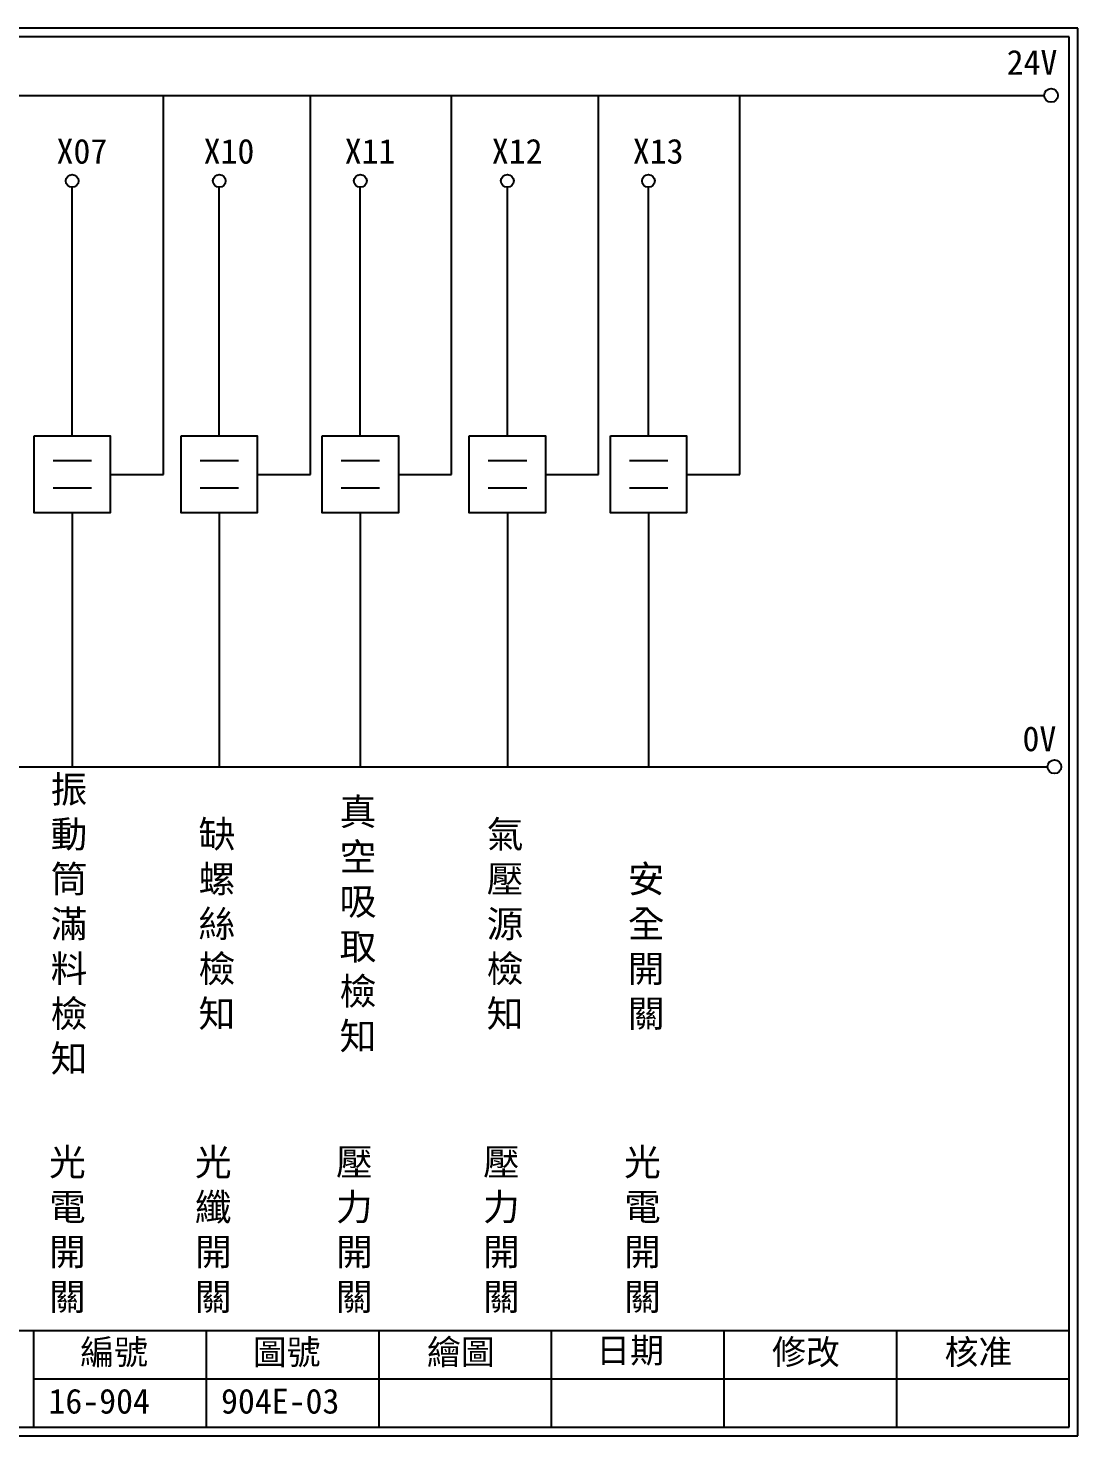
# Model space of a CAD drawing. Extents: x 275 to 562, y 265 to 469.
# Drawn here: x 409.8 to 561.9, y 264.9 to 468.9 of the extents above; entities that cross this region are included whole.
import ezdxf

# ---------------------------------------------------------------- set-up
doc = ezdxf.new("R2010")
doc.units = 0
doc.layers.get('0').update_dxf_attribs({"linetype": 'CONTINUOUS'})
doc.layers.add('圖框層', color=7, linetype='CONTINUOUS')
doc.layers.add('標尺寸層', color=3, linetype='CONTINUOUS')
doc.styles.add('CNS', font='romanc.shx', dxfattribs={"bigfont": 'chineset.shx'})
doc.styles.add('STSL', font='kaiu.ttf')

msp = doc.modelspace()

# ---------------------------------------------------------------- linework, layer by layer
for p, q in [((429.42, 404.26), (429.42, 459.17)), ((450.72, 404.26), (450.72, 459.17)), ((471.16, 404.26), (471.16, 459.17)), ((492.47, 404.26), (492.47, 459.17)), ((512.91, 404.26), (512.91, 459.17)), ((416.19, 409.84), (416.19, 445.86)), ((437.5, 409.84), (437.5, 445.86)), ((457.94, 409.84), (457.94, 445.86)), ((479.24, 409.84), (479.24, 445.86)), ((499.68, 409.84), (499.68, 445.86)), ((421.71, 404.26), (429.42, 404.26)), ((443.01, 404.26), (450.72, 404.26)), ((463.45, 404.26), (471.16, 404.26)), ((484.76, 404.26), (492.47, 404.26)), ((505.2, 404.26), (512.91, 404.26)), ((416.19, 398.68), (416.19, 361.9)), ((437.5, 398.68), (437.5, 361.9)), ((457.94, 398.68), (457.94, 361.9)), ((479.24, 398.68), (479.24, 361.9)), ((499.68, 398.68), (499.68, 361.9))]:
    msp.add_line(p, q)
for points in [[(410.68, 409.84), (421.71, 409.84), (421.71, 398.68), (410.68, 398.68)], [(431.99, 409.84), (443.01, 409.84), (443.01, 398.68), (431.99, 398.68)], [(452.42, 409.84), (463.45, 409.84), (463.45, 398.68), (452.42, 398.68)], [(473.73, 409.84), (484.76, 409.84), (484.76, 398.68), (473.73, 398.68)], [(494.17, 409.84), (505.2, 409.84), (505.2, 398.68), (494.17, 398.68)]]:
    msp.add_lwpolyline(points, close=True)
for centre in [(558.02, 459.17), (558.5, 361.9)]:
    msp.add_circle(centre, 1)
at = {"layer": '圖框層', "color": 7}
for p, q in [((561.9, 468.91), (274.9, 468.91)), ((560.65, 467.66), (276.15, 467.66)), ((560.65, 266.2), (560.65, 467.66)), ((561.9, 264.95), (561.9, 468.91)), ((276.15, 280.2), (560.65, 280.2)), ((410.65, 266.2), (410.65, 280.2)), ((435.65, 266.2), (435.65, 280.2)), ((460.65, 266.2), (460.65, 280.2)), ((485.65, 266.2), (485.65, 280.2)), ((510.65, 266.2), (510.65, 280.2)), ((535.65, 266.2), (535.65, 280.2)), ((410.65, 273.2), (560.65, 273.2)), ((276.15, 266.2), (560.65, 266.2)), ((274.9, 264.95), (561.9, 264.95))]:
    msp.add_line(p, q, dxfattribs=at)
at = {"layer": '標尺寸層', "color": 7}
for p, q in [((279.42, 459.17), (557.02, 459.17)), ((413.43, 406.29), (419, 406.29)), ((434.74, 406.29), (440.31, 406.29)), ((455.18, 406.29), (460.74, 406.29)), ((476.48, 406.29), (482.05, 406.29)), ((496.92, 406.29), (502.49, 406.29)), ((413.43, 402.32), (419, 402.32)), ((434.74, 402.32), (440.31, 402.32)), ((455.18, 402.32), (460.74, 402.32)), ((476.48, 402.32), (482.05, 402.32)), ((496.92, 402.32), (502.49, 402.32)), ((279.63, 361.9), (557.5, 361.9))]:
    msp.add_line(p, q, dxfattribs=at)
for centre in [(416.19, 446.78), (437.5, 446.78), (457.94, 446.78), (479.24, 446.78), (499.68, 446.78)]:
    msp.add_circle(centre, 0.92, dxfattribs=at)

# ---------------------------------------------------------------- texts
at = {"layer": '圖框層', "color": 4, "style": 'STSL'}
for s, p in [('24V', (551.58, 462.16)), ('X07', (413.93, 449.28)), ('X10', (435.24, 449.28)), ('X11', (455.68, 449.28)), ('X12', (476.99, 449.28)), ('X13', (497.42, 449.28)), ('0V', (553.88, 364.15)), ('繪圖', (467.59, 275.29)), ('日期', (492.12, 275.53)), ('編號', (417.36, 275.28)), ('圖號', (442.36, 275.28)), ('修改', (517.59, 275.29)), ('核准', (542.59, 275.29)), ('16-904', (412.76, 268.17)), ('904E-03', (437.76, 268.17))]:
    msp.add_text(s, height=3.6, dxfattribs=at).set_placement(p)
at = {"layer": '標尺寸層', "color": 7, "char_height": 3.9, "width": 4.9608, "attachment_point": 5, "style": 'CNS'}
for s, insert in [('{\\fDFKai-SB|b0|i0|c136|p65;振動筒滿料檢知}', (415.73, 338.92)), ('{\\fDFKai-SB|b0|i0|c136|p65;真空吸取檢知}', (457.6, 338.92)), ('{\\fDFKai-SB|b0|i0|c136|p65;缺螺絲檢知}', (437.16, 338.92)), ('{\\fDFKai-SB|b0|i0|c136|p65;氣壓源檢知}', (478.91, 338.92)), ('{\\fDFKai-SB|b0|i0|c136|p65;\\P安全開關}', (499.35, 338.92)), ('{\\fDFKai-SB|b0|i0|c136|p65;光電開關}', (415.5, 294.64)), ('{\\fDFKai-SB|b0|i0|c136|p65;光纖開關}', (436.64, 294.64)), ('{\\fDFKai-SB|b0|i0|c136|p65;壓力開關}', (457.07, 294.64)), ('{\\fDFKai-SB|b0|i0|c136|p65;壓力開關}', (478.38, 294.64)), ('{\\fDFKai-SB|b0|i0|c136|p65;光電開 關}', (498.82, 294.64))]:
    msp.add_mtext(s, dxfattribs=dict(at, insert=insert))

doc.saveas('drawing.dxf')
